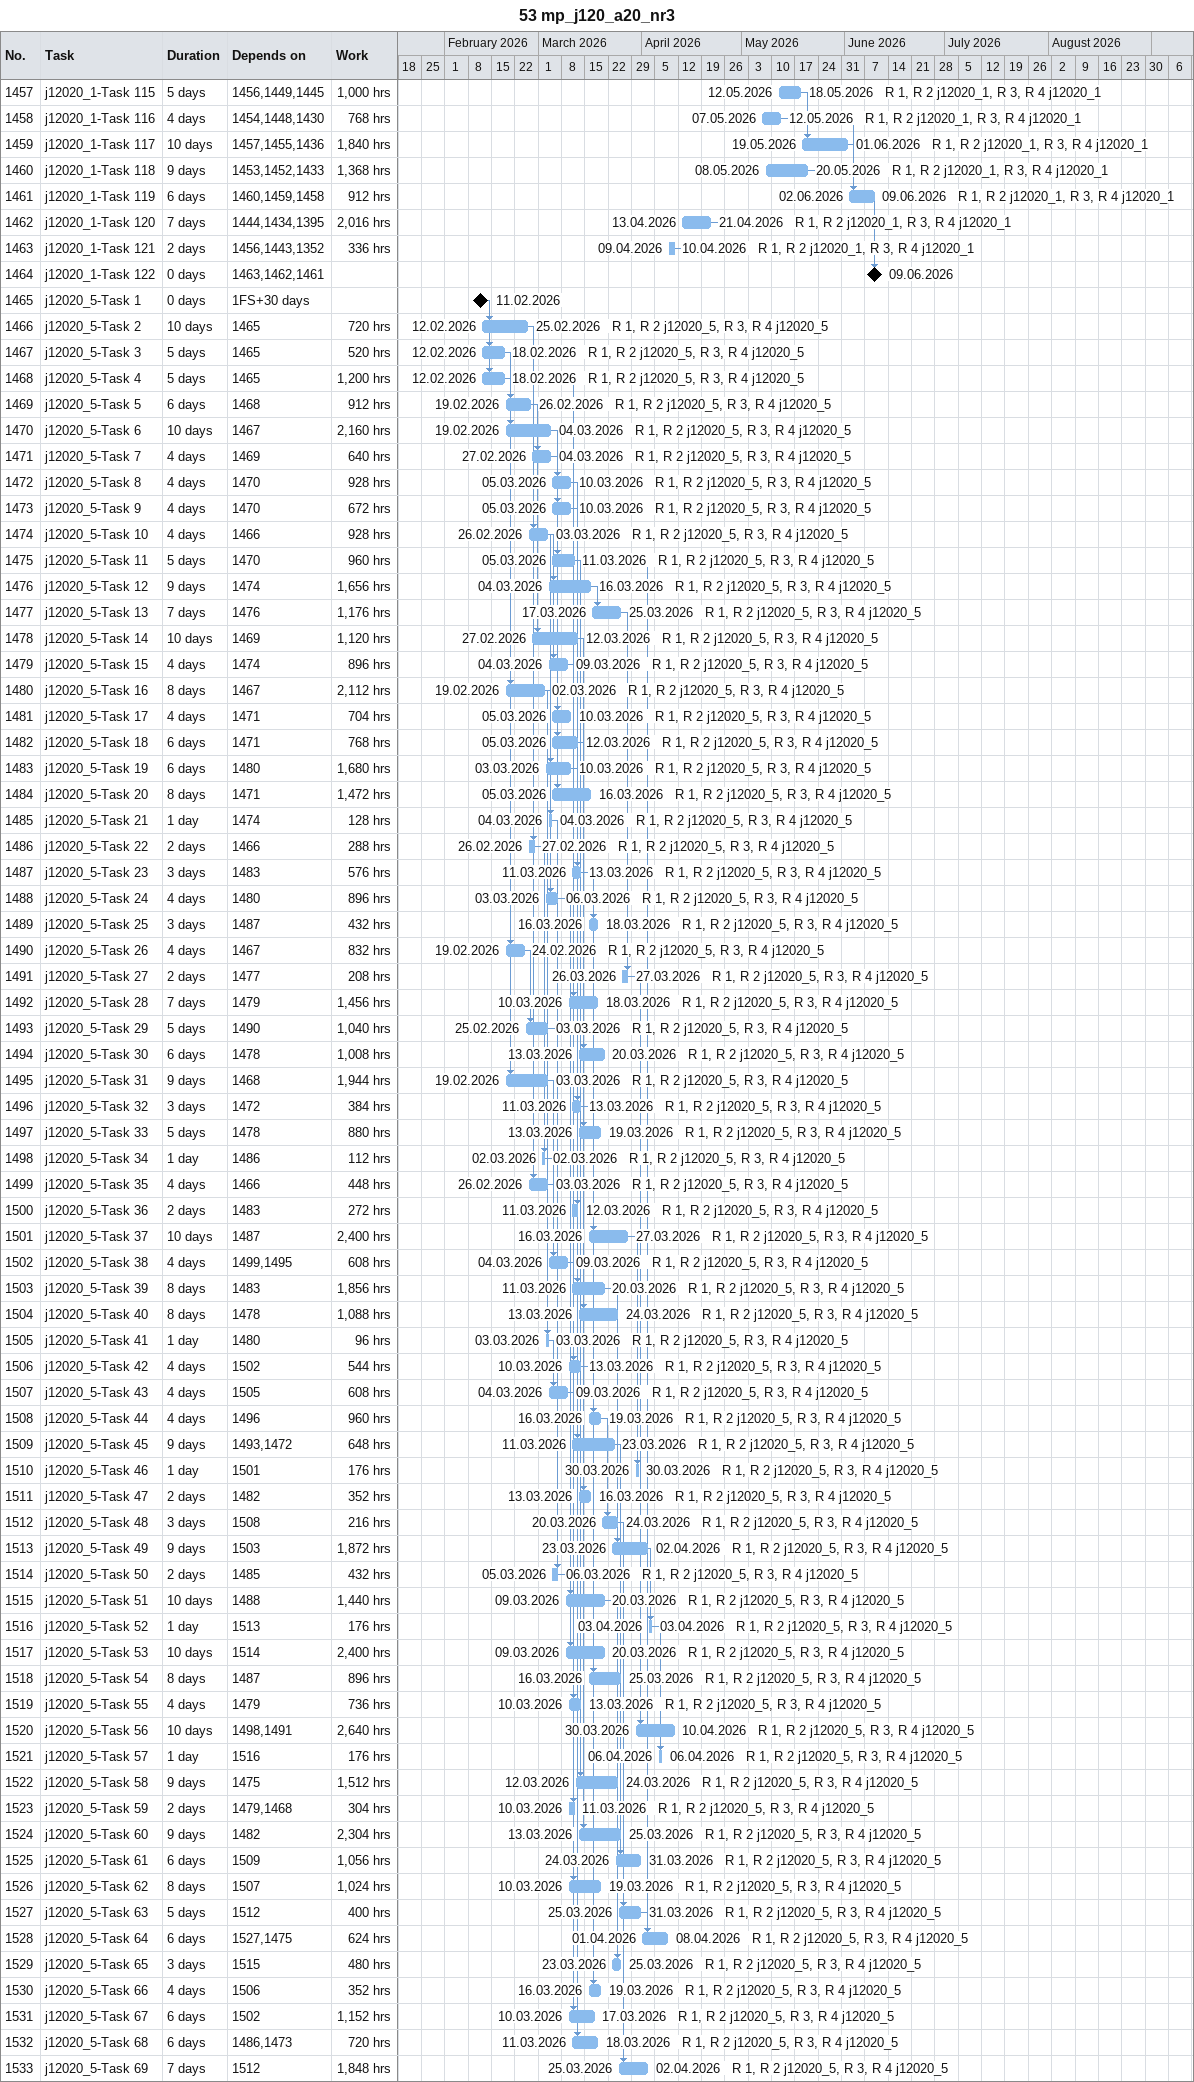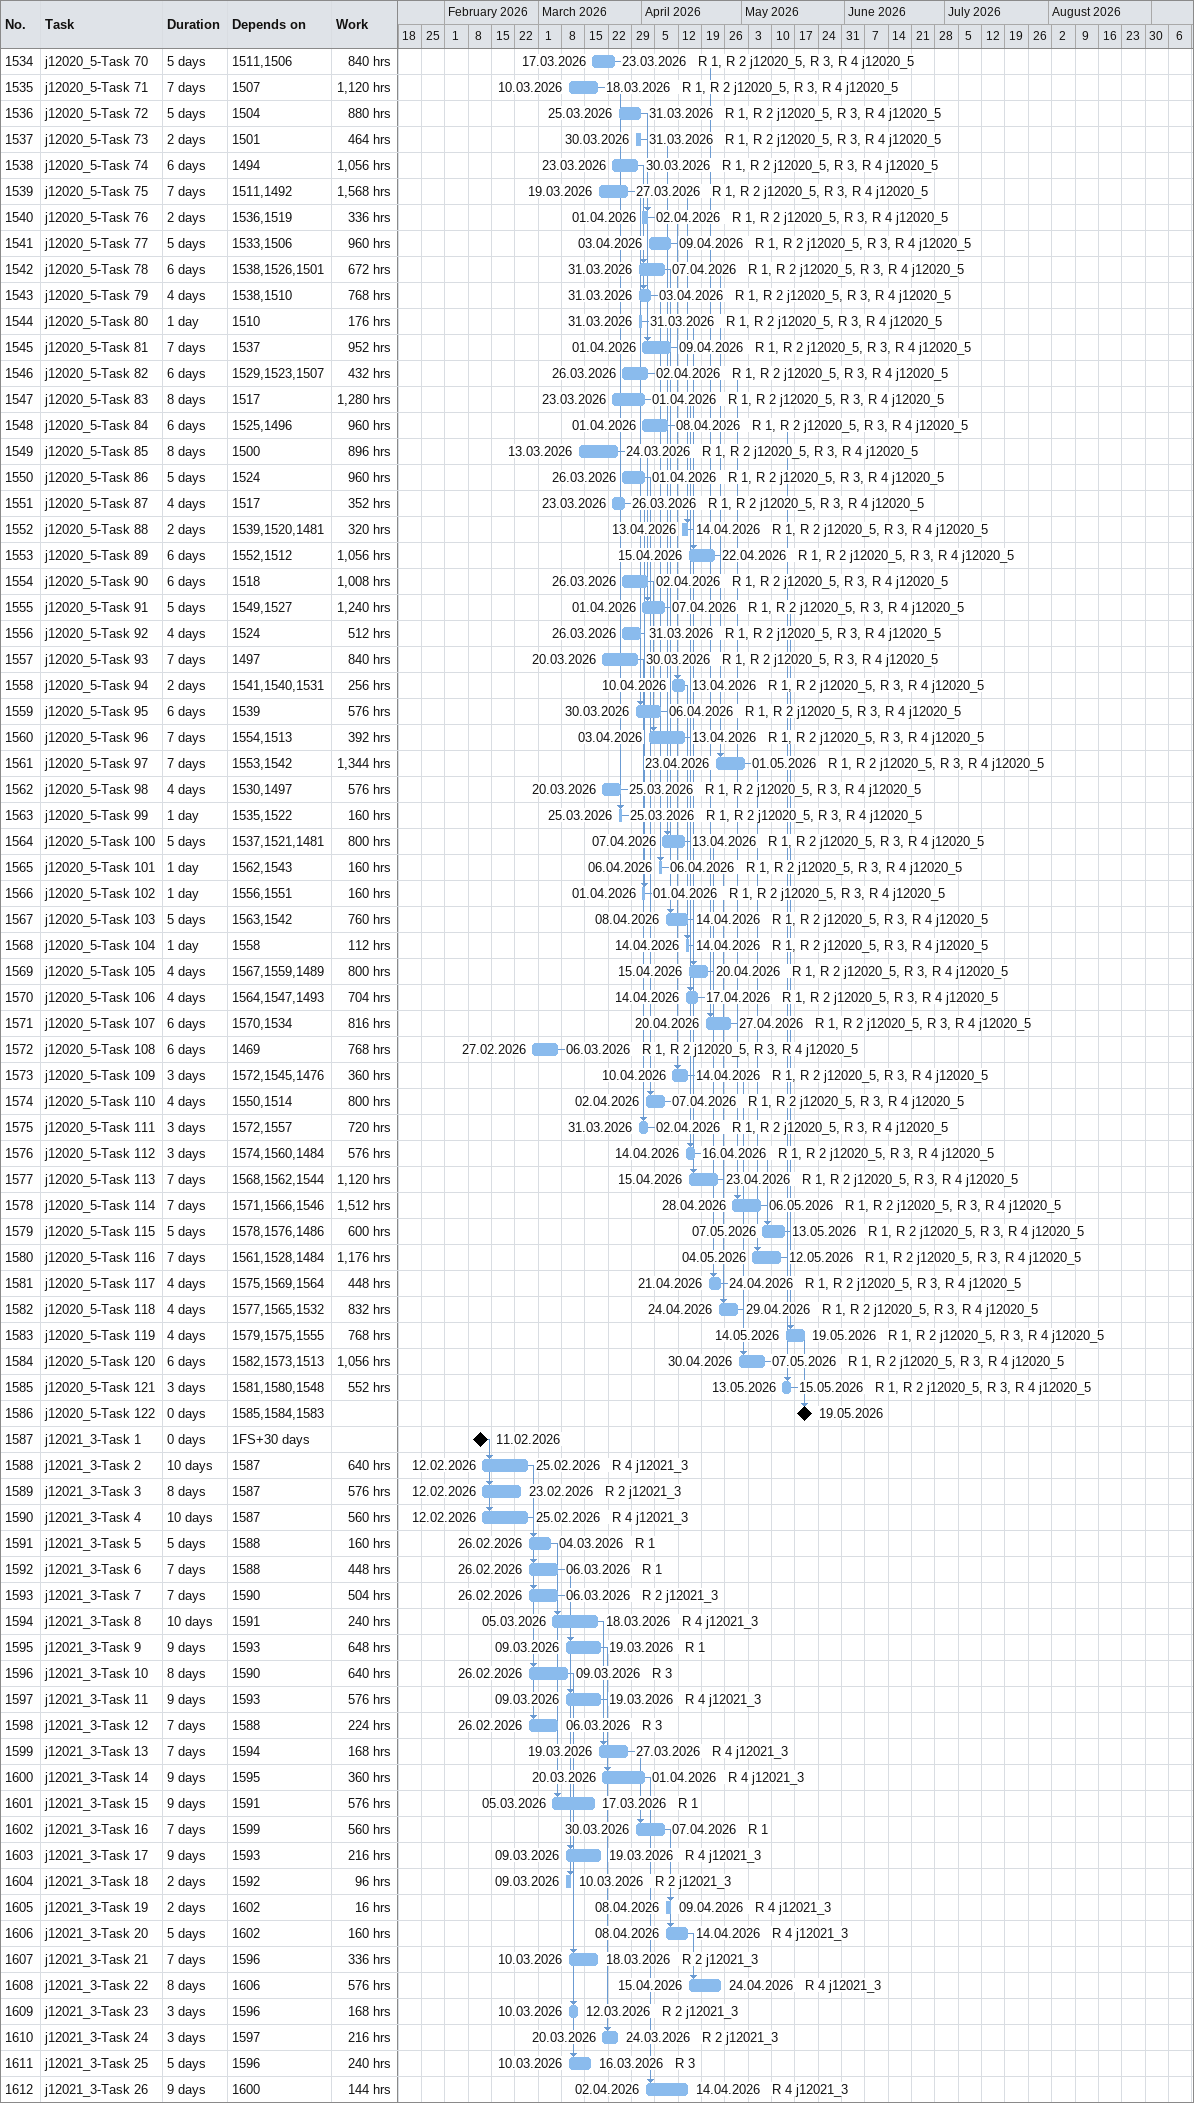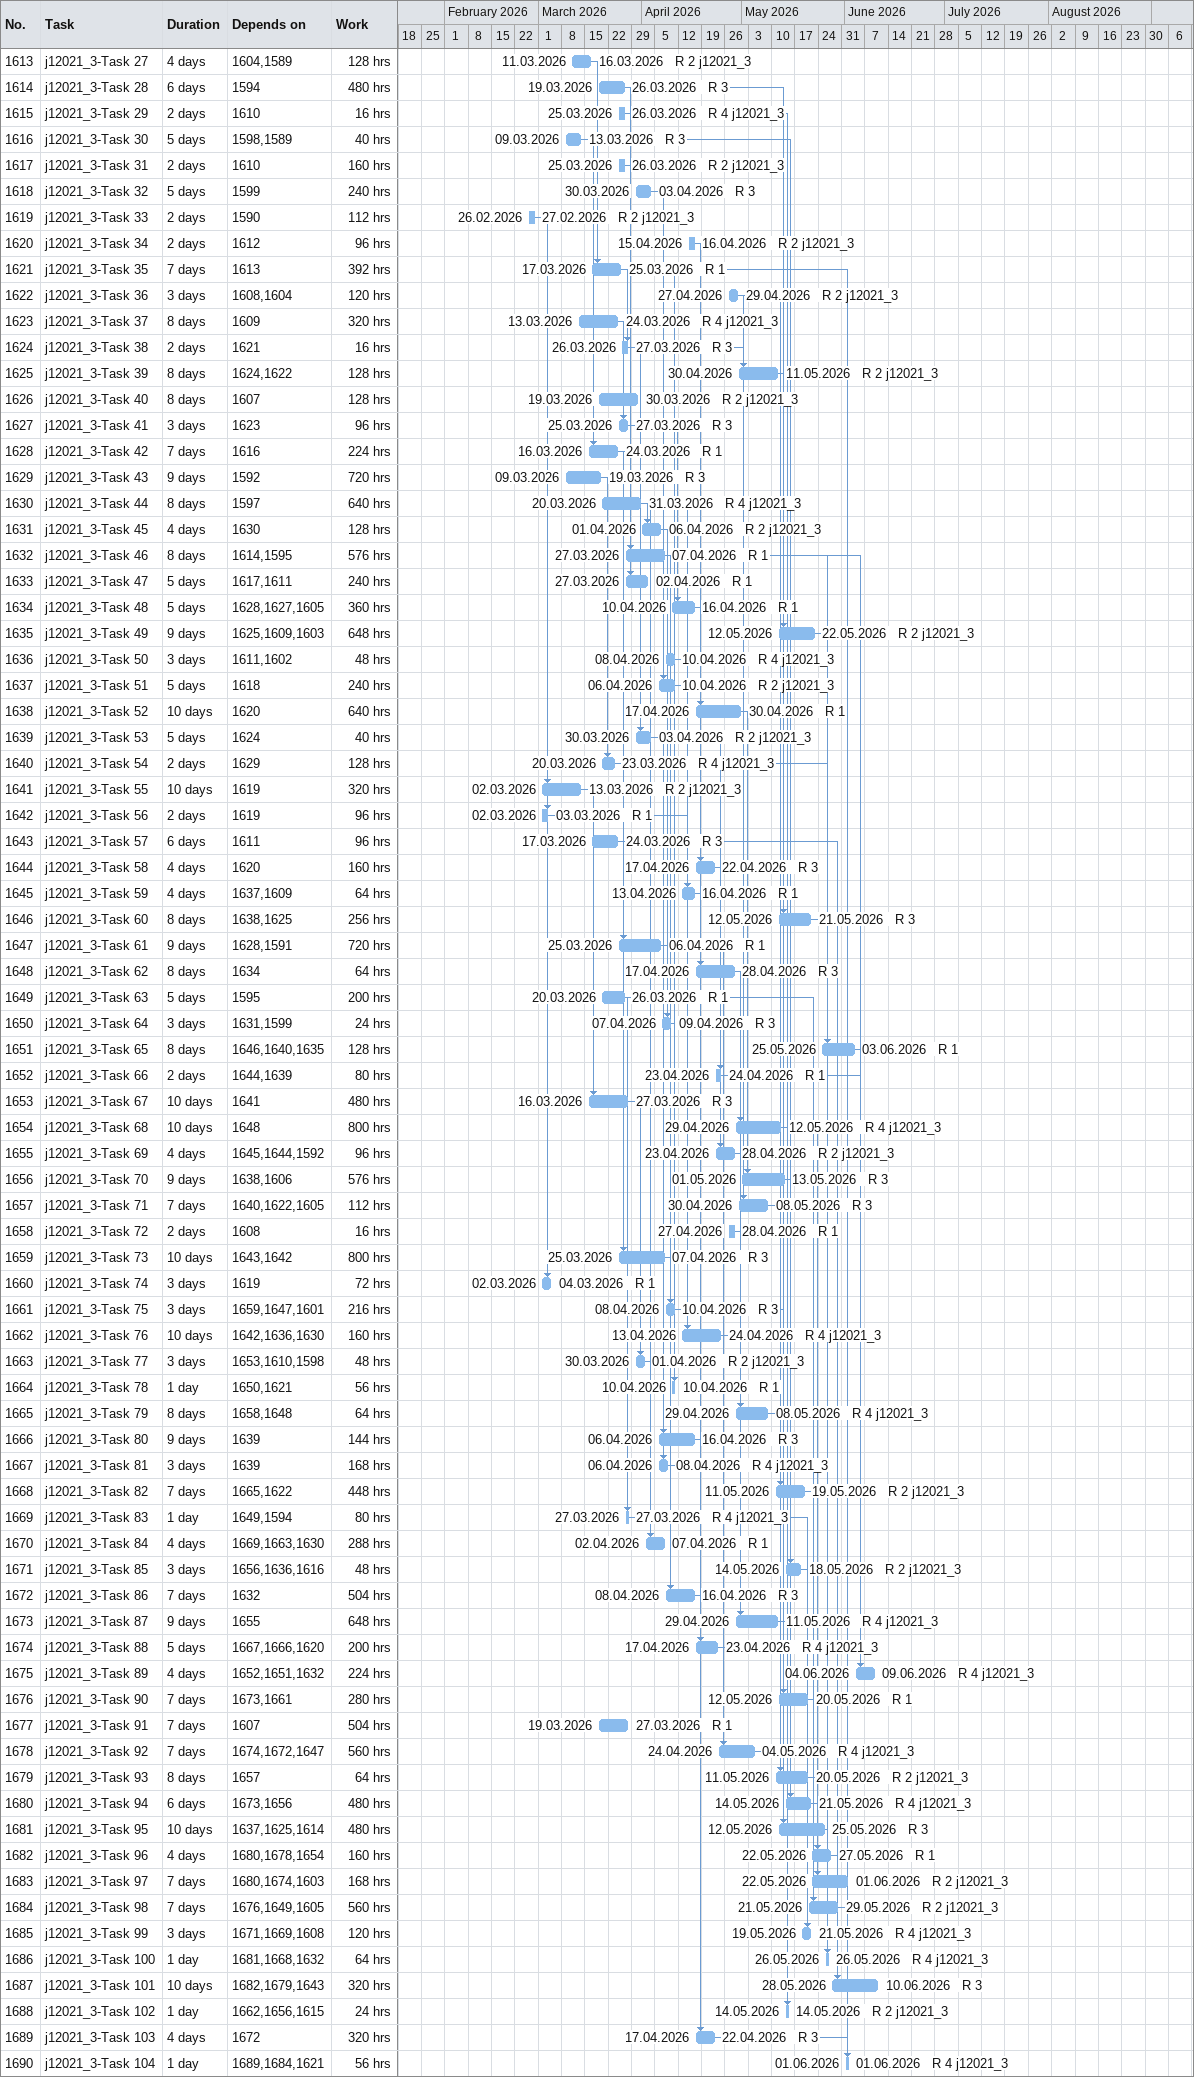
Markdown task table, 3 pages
53 mp_j120_a20_nr3

| ID | Task | Duration | Start | Finish | Predecessors | Resources | Work (h) |
|---|---|---|---|---|---|---|---|
| 1457 | j12020_1-Task 115 | 5d | 2026-05-12 | 2026-05-18 | 1456, 1449, 1445 | R 1, R 2 j12020_1, R 3, R 4 j12020_1 | 1000 |
| 1458 | j12020_1-Task 116 | 4d | 2026-05-07 | 2026-05-12 | 1454, 1448, 1430 | R 1, R 2 j12020_1, R 3, R 4 j12020_1 | 768 |
| 1459 | j12020_1-Task 117 | 10d | 2026-05-19 | 2026-06-01 | 1457, 1455, 1436 | R 1, R 2 j12020_1, R 3, R 4 j12020_1 | 1840 |
| 1460 | j12020_1-Task 118 | 9d | 2026-05-08 | 2026-05-20 | 1453, 1452, 1433 | R 1, R 2 j12020_1, R 3, R 4 j12020_1 | 1368 |
| 1461 | j12020_1-Task 119 | 6d | 2026-06-02 | 2026-06-09 | 1460, 1459, 1458 | R 1, R 2 j12020_1, R 3, R 4 j12020_1 | 912 |
| 1462 | j12020_1-Task 120 | 7d | 2026-04-13 | 2026-04-21 | 1444, 1434, 1395 | R 1, R 2 j12020_1, R 3, R 4 j12020_1 | 2016 |
| 1463 | j12020_1-Task 121 | 2d | 2026-04-09 | 2026-04-10 | 1456, 1443, 1352 | R 1, R 2 j12020_1, R 3, R 4 j12020_1 | 336 |
| 1464 | j12020_1-Task 122 | 0d | 2026-06-09 | 2026-06-09 | 1463, 1462, 1461 |  |  |
| 1465 | j12020_5-Task 1 | 0d | 2026-02-11 | 2026-02-11 | 1FS+30d |  |  |
| 1466 | j12020_5-Task 2 | 10d | 2026-02-12 | 2026-02-25 | 1465 | R 1, R 2 j12020_5, R 3, R 4 j12020_5 | 720 |
| 1467 | j12020_5-Task 3 | 5d | 2026-02-12 | 2026-02-18 | 1465 | R 1, R 2 j12020_5, R 3, R 4 j12020_5 | 520 |
| 1468 | j12020_5-Task 4 | 5d | 2026-02-12 | 2026-02-18 | 1465 | R 1, R 2 j12020_5, R 3, R 4 j12020_5 | 1200 |
| 1469 | j12020_5-Task 5 | 6d | 2026-02-19 | 2026-02-26 | 1468 | R 1, R 2 j12020_5, R 3, R 4 j12020_5 | 912 |
| 1470 | j12020_5-Task 6 | 10d | 2026-02-19 | 2026-03-04 | 1467 | R 1, R 2 j12020_5, R 3, R 4 j12020_5 | 2160 |
| 1471 | j12020_5-Task 7 | 4d | 2026-02-27 | 2026-03-04 | 1469 | R 1, R 2 j12020_5, R 3, R 4 j12020_5 | 640 |
| 1472 | j12020_5-Task 8 | 4d | 2026-03-05 | 2026-03-10 | 1470 | R 1, R 2 j12020_5, R 3, R 4 j12020_5 | 928 |
| 1473 | j12020_5-Task 9 | 4d | 2026-03-05 | 2026-03-10 | 1470 | R 1, R 2 j12020_5, R 3, R 4 j12020_5 | 672 |
| 1474 | j12020_5-Task 10 | 4d | 2026-02-26 | 2026-03-03 | 1466 | R 1, R 2 j12020_5, R 3, R 4 j12020_5 | 928 |
| 1475 | j12020_5-Task 11 | 5d | 2026-03-05 | 2026-03-11 | 1470 | R 1, R 2 j12020_5, R 3, R 4 j12020_5 | 960 |
| 1476 | j12020_5-Task 12 | 9d | 2026-03-04 | 2026-03-16 | 1474 | R 1, R 2 j12020_5, R 3, R 4 j12020_5 | 1656 |
| 1477 | j12020_5-Task 13 | 7d | 2026-03-17 | 2026-03-25 | 1476 | R 1, R 2 j12020_5, R 3, R 4 j12020_5 | 1176 |
| 1478 | j12020_5-Task 14 | 10d | 2026-02-27 | 2026-03-12 | 1469 | R 1, R 2 j12020_5, R 3, R 4 j12020_5 | 1120 |
| 1479 | j12020_5-Task 15 | 4d | 2026-03-04 | 2026-03-09 | 1474 | R 1, R 2 j12020_5, R 3, R 4 j12020_5 | 896 |
| 1480 | j12020_5-Task 16 | 8d | 2026-02-19 | 2026-03-02 | 1467 | R 1, R 2 j12020_5, R 3, R 4 j12020_5 | 2112 |
| 1481 | j12020_5-Task 17 | 4d | 2026-03-05 | 2026-03-10 | 1471 | R 1, R 2 j12020_5, R 3, R 4 j12020_5 | 704 |
| 1482 | j12020_5-Task 18 | 6d | 2026-03-05 | 2026-03-12 | 1471 | R 1, R 2 j12020_5, R 3, R 4 j12020_5 | 768 |
| 1483 | j12020_5-Task 19 | 6d | 2026-03-03 | 2026-03-10 | 1480 | R 1, R 2 j12020_5, R 3, R 4 j12020_5 | 1680 |
| 1484 | j12020_5-Task 20 | 8d | 2026-03-05 | 2026-03-16 | 1471 | R 1, R 2 j12020_5, R 3, R 4 j12020_5 | 1472 |
| 1485 | j12020_5-Task 21 | 1d | 2026-03-04 | 2026-03-04 | 1474 | R 1, R 2 j12020_5, R 3, R 4 j12020_5 | 128 |
| 1486 | j12020_5-Task 22 | 2d | 2026-02-26 | 2026-02-27 | 1466 | R 1, R 2 j12020_5, R 3, R 4 j12020_5 | 288 |
| 1487 | j12020_5-Task 23 | 3d | 2026-03-11 | 2026-03-13 | 1483 | R 1, R 2 j12020_5, R 3, R 4 j12020_5 | 576 |
| 1488 | j12020_5-Task 24 | 4d | 2026-03-03 | 2026-03-06 | 1480 | R 1, R 2 j12020_5, R 3, R 4 j12020_5 | 896 |
| 1489 | j12020_5-Task 25 | 3d | 2026-03-16 | 2026-03-18 | 1487 | R 1, R 2 j12020_5, R 3, R 4 j12020_5 | 432 |
| 1490 | j12020_5-Task 26 | 4d | 2026-02-19 | 2026-02-24 | 1467 | R 1, R 2 j12020_5, R 3, R 4 j12020_5 | 832 |
| 1491 | j12020_5-Task 27 | 2d | 2026-03-26 | 2026-03-27 | 1477 | R 1, R 2 j12020_5, R 3, R 4 j12020_5 | 208 |
| 1492 | j12020_5-Task 28 | 7d | 2026-03-10 | 2026-03-18 | 1479 | R 1, R 2 j12020_5, R 3, R 4 j12020_5 | 1456 |
| 1493 | j12020_5-Task 29 | 5d | 2026-02-25 | 2026-03-03 | 1490 | R 1, R 2 j12020_5, R 3, R 4 j12020_5 | 1040 |
| 1494 | j12020_5-Task 30 | 6d | 2026-03-13 | 2026-03-20 | 1478 | R 1, R 2 j12020_5, R 3, R 4 j12020_5 | 1008 |
| 1495 | j12020_5-Task 31 | 9d | 2026-02-19 | 2026-03-03 | 1468 | R 1, R 2 j12020_5, R 3, R 4 j12020_5 | 1944 |
| 1496 | j12020_5-Task 32 | 3d | 2026-03-11 | 2026-03-13 | 1472 | R 1, R 2 j12020_5, R 3, R 4 j12020_5 | 384 |
| 1497 | j12020_5-Task 33 | 5d | 2026-03-13 | 2026-03-19 | 1478 | R 1, R 2 j12020_5, R 3, R 4 j12020_5 | 880 |
| 1498 | j12020_5-Task 34 | 1d | 2026-03-02 | 2026-03-02 | 1486 | R 1, R 2 j12020_5, R 3, R 4 j12020_5 | 112 |
| 1499 | j12020_5-Task 35 | 4d | 2026-02-26 | 2026-03-03 | 1466 | R 1, R 2 j12020_5, R 3, R 4 j12020_5 | 448 |
| 1500 | j12020_5-Task 36 | 2d | 2026-03-11 | 2026-03-12 | 1483 | R 1, R 2 j12020_5, R 3, R 4 j12020_5 | 272 |
| 1501 | j12020_5-Task 37 | 10d | 2026-03-16 | 2026-03-27 | 1487 | R 1, R 2 j12020_5, R 3, R 4 j12020_5 | 2400 |
| 1502 | j12020_5-Task 38 | 4d | 2026-03-04 | 2026-03-09 | 1499, 1495 | R 1, R 2 j12020_5, R 3, R 4 j12020_5 | 608 |
| 1503 | j12020_5-Task 39 | 8d | 2026-03-11 | 2026-03-20 | 1483 | R 1, R 2 j12020_5, R 3, R 4 j12020_5 | 1856 |
| 1504 | j12020_5-Task 40 | 8d | 2026-03-13 | 2026-03-24 | 1478 | R 1, R 2 j12020_5, R 3, R 4 j12020_5 | 1088 |
| 1505 | j12020_5-Task 41 | 1d | 2026-03-03 | 2026-03-03 | 1480 | R 1, R 2 j12020_5, R 3, R 4 j12020_5 | 96 |
| 1506 | j12020_5-Task 42 | 4d | 2026-03-10 | 2026-03-13 | 1502 | R 1, R 2 j12020_5, R 3, R 4 j12020_5 | 544 |
| 1507 | j12020_5-Task 43 | 4d | 2026-03-04 | 2026-03-09 | 1505 | R 1, R 2 j12020_5, R 3, R 4 j12020_5 | 608 |
| 1508 | j12020_5-Task 44 | 4d | 2026-03-16 | 2026-03-19 | 1496 | R 1, R 2 j12020_5, R 3, R 4 j12020_5 | 960 |
| 1509 | j12020_5-Task 45 | 9d | 2026-03-11 | 2026-03-23 | 1493, 1472 | R 1, R 2 j12020_5, R 3, R 4 j12020_5 | 648 |
| 1510 | j12020_5-Task 46 | 1d | 2026-03-30 | 2026-03-30 | 1501 | R 1, R 2 j12020_5, R 3, R 4 j12020_5 | 176 |
| 1511 | j12020_5-Task 47 | 2d | 2026-03-13 | 2026-03-16 | 1482 | R 1, R 2 j12020_5, R 3, R 4 j12020_5 | 352 |
| 1512 | j12020_5-Task 48 | 3d | 2026-03-20 | 2026-03-24 | 1508 | R 1, R 2 j12020_5, R 3, R 4 j12020_5 | 216 |
| 1513 | j12020_5-Task 49 | 9d | 2026-03-23 | 2026-04-02 | 1503 | R 1, R 2 j12020_5, R 3, R 4 j12020_5 | 1872 |
| 1514 | j12020_5-Task 50 | 2d | 2026-03-05 | 2026-03-06 | 1485 | R 1, R 2 j12020_5, R 3, R 4 j12020_5 | 432 |
| 1515 | j12020_5-Task 51 | 10d | 2026-03-09 | 2026-03-20 | 1488 | R 1, R 2 j12020_5, R 3, R 4 j12020_5 | 1440 |
| 1516 | j12020_5-Task 52 | 1d | 2026-04-03 | 2026-04-03 | 1513 | R 1, R 2 j12020_5, R 3, R 4 j12020_5 | 176 |
| 1517 | j12020_5-Task 53 | 10d | 2026-03-09 | 2026-03-20 | 1514 | R 1, R 2 j12020_5, R 3, R 4 j12020_5 | 2400 |
| 1518 | j12020_5-Task 54 | 8d | 2026-03-16 | 2026-03-25 | 1487 | R 1, R 2 j12020_5, R 3, R 4 j12020_5 | 896 |
| 1519 | j12020_5-Task 55 | 4d | 2026-03-10 | 2026-03-13 | 1479 | R 1, R 2 j12020_5, R 3, R 4 j12020_5 | 736 |
| 1520 | j12020_5-Task 56 | 10d | 2026-03-30 | 2026-04-10 | 1498, 1491 | R 1, R 2 j12020_5, R 3, R 4 j12020_5 | 2640 |
| 1521 | j12020_5-Task 57 | 1d | 2026-04-06 | 2026-04-06 | 1516 | R 1, R 2 j12020_5, R 3, R 4 j12020_5 | 176 |
| 1522 | j12020_5-Task 58 | 9d | 2026-03-12 | 2026-03-24 | 1475 | R 1, R 2 j12020_5, R 3, R 4 j12020_5 | 1512 |
| 1523 | j12020_5-Task 59 | 2d | 2026-03-10 | 2026-03-11 | 1479, 1468 | R 1, R 2 j12020_5, R 3, R 4 j12020_5 | 304 |
| 1524 | j12020_5-Task 60 | 9d | 2026-03-13 | 2026-03-25 | 1482 | R 1, R 2 j12020_5, R 3, R 4 j12020_5 | 2304 |
| 1525 | j12020_5-Task 61 | 6d | 2026-03-24 | 2026-03-31 | 1509 | R 1, R 2 j12020_5, R 3, R 4 j12020_5 | 1056 |
| 1526 | j12020_5-Task 62 | 8d | 2026-03-10 | 2026-03-19 | 1507 | R 1, R 2 j12020_5, R 3, R 4 j12020_5 | 1024 |
| 1527 | j12020_5-Task 63 | 5d | 2026-03-25 | 2026-03-31 | 1512 | R 1, R 2 j12020_5, R 3, R 4 j12020_5 | 400 |
| 1528 | j12020_5-Task 64 | 6d | 2026-04-01 | 2026-04-08 | 1527, 1475 | R 1, R 2 j12020_5, R 3, R 4 j12020_5 | 624 |
| 1529 | j12020_5-Task 65 | 3d | 2026-03-23 | 2026-03-25 | 1515 | R 1, R 2 j12020_5, R 3, R 4 j12020_5 | 480 |
| 1530 | j12020_5-Task 66 | 4d | 2026-03-16 | 2026-03-19 | 1506 | R 1, R 2 j12020_5, R 3, R 4 j12020_5 | 352 |
| 1531 | j12020_5-Task 67 | 6d | 2026-03-10 | 2026-03-17 | 1502 | R 1, R 2 j12020_5, R 3, R 4 j12020_5 | 1152 |
| 1532 | j12020_5-Task 68 | 6d | 2026-03-11 | 2026-03-18 | 1486, 1473 | R 1, R 2 j12020_5, R 3, R 4 j12020_5 | 720 |
| 1533 | j12020_5-Task 69 | 7d | 2026-03-25 | 2026-04-02 | 1512 | R 1, R 2 j12020_5, R 3, R 4 j12020_5 | 1848 |
| 1534 | j12020_5-Task 70 | 5d | 2026-03-17 | 2026-03-23 | 1511, 1506 | R 1, R 2 j12020_5, R 3, R 4 j12020_5 | 840 |
| 1535 | j12020_5-Task 71 | 7d | 2026-03-10 | 2026-03-18 | 1507 | R 1, R 2 j12020_5, R 3, R 4 j12020_5 | 1120 |
| 1536 | j12020_5-Task 72 | 5d | 2026-03-25 | 2026-03-31 | 1504 | R 1, R 2 j12020_5, R 3, R 4 j12020_5 | 880 |
| 1537 | j12020_5-Task 73 | 2d | 2026-03-30 | 2026-03-31 | 1501 | R 1, R 2 j12020_5, R 3, R 4 j12020_5 | 464 |
| 1538 | j12020_5-Task 74 | 6d | 2026-03-23 | 2026-03-30 | 1494 | R 1, R 2 j12020_5, R 3, R 4 j12020_5 | 1056 |
| 1539 | j12020_5-Task 75 | 7d | 2026-03-19 | 2026-03-27 | 1511, 1492 | R 1, R 2 j12020_5, R 3, R 4 j12020_5 | 1568 |
| 1540 | j12020_5-Task 76 | 2d | 2026-04-01 | 2026-04-02 | 1536, 1519 | R 1, R 2 j12020_5, R 3, R 4 j12020_5 | 336 |
| 1541 | j12020_5-Task 77 | 5d | 2026-04-03 | 2026-04-09 | 1533, 1506 | R 1, R 2 j12020_5, R 3, R 4 j12020_5 | 960 |
| 1542 | j12020_5-Task 78 | 6d | 2026-03-31 | 2026-04-07 | 1538, 1526, 1501 | R 1, R 2 j12020_5, R 3, R 4 j12020_5 | 672 |
| 1543 | j12020_5-Task 79 | 4d | 2026-03-31 | 2026-04-03 | 1538, 1510 | R 1, R 2 j12020_5, R 3, R 4 j12020_5 | 768 |
| 1544 | j12020_5-Task 80 | 1d | 2026-03-31 | 2026-03-31 | 1510 | R 1, R 2 j12020_5, R 3, R 4 j12020_5 | 176 |
| 1545 | j12020_5-Task 81 | 7d | 2026-04-01 | 2026-04-09 | 1537 | R 1, R 2 j12020_5, R 3, R 4 j12020_5 | 952 |
| 1546 | j12020_5-Task 82 | 6d | 2026-03-26 | 2026-04-02 | 1529, 1523, 1507 | R 1, R 2 j12020_5, R 3, R 4 j12020_5 | 432 |
| 1547 | j12020_5-Task 83 | 8d | 2026-03-23 | 2026-04-01 | 1517 | R 1, R 2 j12020_5, R 3, R 4 j12020_5 | 1280 |
| 1548 | j12020_5-Task 84 | 6d | 2026-04-01 | 2026-04-08 | 1525, 1496 | R 1, R 2 j12020_5, R 3, R 4 j12020_5 | 960 |
| 1549 | j12020_5-Task 85 | 8d | 2026-03-13 | 2026-03-24 | 1500 | R 1, R 2 j12020_5, R 3, R 4 j12020_5 | 896 |
| 1550 | j12020_5-Task 86 | 5d | 2026-03-26 | 2026-04-01 | 1524 | R 1, R 2 j12020_5, R 3, R 4 j12020_5 | 960 |
| 1551 | j12020_5-Task 87 | 4d | 2026-03-23 | 2026-03-26 | 1517 | R 1, R 2 j12020_5, R 3, R 4 j12020_5 | 352 |
| 1552 | j12020_5-Task 88 | 2d | 2026-04-13 | 2026-04-14 | 1539, 1520, 1481 | R 1, R 2 j12020_5, R 3, R 4 j12020_5 | 320 |
| 1553 | j12020_5-Task 89 | 6d | 2026-04-15 | 2026-04-22 | 1552, 1512 | R 1, R 2 j12020_5, R 3, R 4 j12020_5 | 1056 |
| 1554 | j12020_5-Task 90 | 6d | 2026-03-26 | 2026-04-02 | 1518 | R 1, R 2 j12020_5, R 3, R 4 j12020_5 | 1008 |
| 1555 | j12020_5-Task 91 | 5d | 2026-04-01 | 2026-04-07 | 1549, 1527 | R 1, R 2 j12020_5, R 3, R 4 j12020_5 | 1240 |
| 1556 | j12020_5-Task 92 | 4d | 2026-03-26 | 2026-03-31 | 1524 | R 1, R 2 j12020_5, R 3, R 4 j12020_5 | 512 |
| 1557 | j12020_5-Task 93 | 7d | 2026-03-20 | 2026-03-30 | 1497 | R 1, R 2 j12020_5, R 3, R 4 j12020_5 | 840 |
| 1558 | j12020_5-Task 94 | 2d | 2026-04-10 | 2026-04-13 | 1541, 1540, 1531 | R 1, R 2 j12020_5, R 3, R 4 j12020_5 | 256 |
| 1559 | j12020_5-Task 95 | 6d | 2026-03-30 | 2026-04-06 | 1539 | R 1, R 2 j12020_5, R 3, R 4 j12020_5 | 576 |
| 1560 | j12020_5-Task 96 | 7d | 2026-04-03 | 2026-04-13 | 1554, 1513 | R 1, R 2 j12020_5, R 3, R 4 j12020_5 | 392 |
| 1561 | j12020_5-Task 97 | 7d | 2026-04-23 | 2026-05-01 | 1553, 1542 | R 1, R 2 j12020_5, R 3, R 4 j12020_5 | 1344 |
| 1562 | j12020_5-Task 98 | 4d | 2026-03-20 | 2026-03-25 | 1530, 1497 | R 1, R 2 j12020_5, R 3, R 4 j12020_5 | 576 |
| 1563 | j12020_5-Task 99 | 1d | 2026-03-25 | 2026-03-25 | 1535, 1522 | R 1, R 2 j12020_5, R 3, R 4 j12020_5 | 160 |
| 1564 | j12020_5-Task 100 | 5d | 2026-04-07 | 2026-04-13 | 1537, 1521, 1481 | R 1, R 2 j12020_5, R 3, R 4 j12020_5 | 800 |
| 1565 | j12020_5-Task 101 | 1d | 2026-04-06 | 2026-04-06 | 1562, 1543 | R 1, R 2 j12020_5, R 3, R 4 j12020_5 | 160 |
| 1566 | j12020_5-Task 102 | 1d | 2026-04-01 | 2026-04-01 | 1556, 1551 | R 1, R 2 j12020_5, R 3, R 4 j12020_5 | 160 |
| 1567 | j12020_5-Task 103 | 5d | 2026-04-08 | 2026-04-14 | 1563, 1542 | R 1, R 2 j12020_5, R 3, R 4 j12020_5 | 760 |
| 1568 | j12020_5-Task 104 | 1d | 2026-04-14 | 2026-04-14 | 1558 | R 1, R 2 j12020_5, R 3, R 4 j12020_5 | 112 |
| 1569 | j12020_5-Task 105 | 4d | 2026-04-15 | 2026-04-20 | 1567, 1559, 1489 | R 1, R 2 j12020_5, R 3, R 4 j12020_5 | 800 |
| 1570 | j12020_5-Task 106 | 4d | 2026-04-14 | 2026-04-17 | 1564, 1547, 1493 | R 1, R 2 j12020_5, R 3, R 4 j12020_5 | 704 |
| 1571 | j12020_5-Task 107 | 6d | 2026-04-20 | 2026-04-27 | 1570, 1534 | R 1, R 2 j12020_5, R 3, R 4 j12020_5 | 816 |
| 1572 | j12020_5-Task 108 | 6d | 2026-02-27 | 2026-03-06 | 1469 | R 1, R 2 j12020_5, R 3, R 4 j12020_5 | 768 |
| 1573 | j12020_5-Task 109 | 3d | 2026-04-10 | 2026-04-14 | 1572, 1545, 1476 | R 1, R 2 j12020_5, R 3, R 4 j12020_5 | 360 |
| 1574 | j12020_5-Task 110 | 4d | 2026-04-02 | 2026-04-07 | 1550, 1514 | R 1, R 2 j12020_5, R 3, R 4 j12020_5 | 800 |
| 1575 | j12020_5-Task 111 | 3d | 2026-03-31 | 2026-04-02 | 1572, 1557 | R 1, R 2 j12020_5, R 3, R 4 j12020_5 | 720 |
| 1576 | j12020_5-Task 112 | 3d | 2026-04-14 | 2026-04-16 | 1574, 1560, 1484 | R 1, R 2 j12020_5, R 3, R 4 j12020_5 | 576 |
| 1577 | j12020_5-Task 113 | 7d | 2026-04-15 | 2026-04-23 | 1568, 1562, 1544 | R 1, R 2 j12020_5, R 3, R 4 j12020_5 | 1120 |
| 1578 | j12020_5-Task 114 | 7d | 2026-04-28 | 2026-05-06 | 1571, 1566, 1546 | R 1, R 2 j12020_5, R 3, R 4 j12020_5 | 1512 |
| 1579 | j12020_5-Task 115 | 5d | 2026-05-07 | 2026-05-13 | 1578, 1576, 1486 | R 1, R 2 j12020_5, R 3, R 4 j12020_5 | 600 |
| 1580 | j12020_5-Task 116 | 7d | 2026-05-04 | 2026-05-12 | 1561, 1528, 1484 | R 1, R 2 j12020_5, R 3, R 4 j12020_5 | 1176 |
| 1581 | j12020_5-Task 117 | 4d | 2026-04-21 | 2026-04-24 | 1575, 1569, 1564 | R 1, R 2 j12020_5, R 3, R 4 j12020_5 | 448 |
| 1582 | j12020_5-Task 118 | 4d | 2026-04-24 | 2026-04-29 | 1577, 1565, 1532 | R 1, R 2 j12020_5, R 3, R 4 j12020_5 | 832 |
| 1583 | j12020_5-Task 119 | 4d | 2026-05-14 | 2026-05-19 | 1579, 1575, 1555 | R 1, R 2 j12020_5, R 3, R 4 j12020_5 | 768 |
| 1584 | j12020_5-Task 120 | 6d | 2026-04-30 | 2026-05-07 | 1582, 1573, 1513 | R 1, R 2 j12020_5, R 3, R 4 j12020_5 | 1056 |
| 1585 | j12020_5-Task 121 | 3d | 2026-05-13 | 2026-05-15 | 1581, 1580, 1548 | R 1, R 2 j12020_5, R 3, R 4 j12020_5 | 552 |
| 1586 | j12020_5-Task 122 | 0d | 2026-05-19 | 2026-05-19 | 1585, 1584, 1583 |  |  |
| 1587 | j12021_3-Task 1 | 0d | 2026-02-11 | 2026-02-11 | 1FS+30d |  |  |
| 1588 | j12021_3-Task 2 | 10d | 2026-02-12 | 2026-02-25 | 1587 | R 4 j12021_3 | 640 |
| 1589 | j12021_3-Task 3 | 8d | 2026-02-12 | 2026-02-23 | 1587 | R 2 j12021_3 | 576 |
| 1590 | j12021_3-Task 4 | 10d | 2026-02-12 | 2026-02-25 | 1587 | R 4 j12021_3 | 560 |
| 1591 | j12021_3-Task 5 | 5d | 2026-02-26 | 2026-03-04 | 1588 | R 1 | 160 |
| 1592 | j12021_3-Task 6 | 7d | 2026-02-26 | 2026-03-06 | 1588 | R 1 | 448 |
| 1593 | j12021_3-Task 7 | 7d | 2026-02-26 | 2026-03-06 | 1590 | R 2 j12021_3 | 504 |
| 1594 | j12021_3-Task 8 | 10d | 2026-03-05 | 2026-03-18 | 1591 | R 4 j12021_3 | 240 |
| 1595 | j12021_3-Task 9 | 9d | 2026-03-09 | 2026-03-19 | 1593 | R 1 | 648 |
| 1596 | j12021_3-Task 10 | 8d | 2026-02-26 | 2026-03-09 | 1590 | R 3 | 640 |
| 1597 | j12021_3-Task 11 | 9d | 2026-03-09 | 2026-03-19 | 1593 | R 4 j12021_3 | 576 |
| 1598 | j12021_3-Task 12 | 7d | 2026-02-26 | 2026-03-06 | 1588 | R 3 | 224 |
| 1599 | j12021_3-Task 13 | 7d | 2026-03-19 | 2026-03-27 | 1594 | R 4 j12021_3 | 168 |
| 1600 | j12021_3-Task 14 | 9d | 2026-03-20 | 2026-04-01 | 1595 | R 4 j12021_3 | 360 |
| 1601 | j12021_3-Task 15 | 9d | 2026-03-05 | 2026-03-17 | 1591 | R 1 | 576 |
| 1602 | j12021_3-Task 16 | 7d | 2026-03-30 | 2026-04-07 | 1599 | R 1 | 560 |
| 1603 | j12021_3-Task 17 | 9d | 2026-03-09 | 2026-03-19 | 1593 | R 4 j12021_3 | 216 |
| 1604 | j12021_3-Task 18 | 2d | 2026-03-09 | 2026-03-10 | 1592 | R 2 j12021_3 | 96 |
| 1605 | j12021_3-Task 19 | 2d | 2026-04-08 | 2026-04-09 | 1602 | R 4 j12021_3 | 16 |
| 1606 | j12021_3-Task 20 | 5d | 2026-04-08 | 2026-04-14 | 1602 | R 4 j12021_3 | 160 |
| 1607 | j12021_3-Task 21 | 7d | 2026-03-10 | 2026-03-18 | 1596 | R 2 j12021_3 | 336 |
| 1608 | j12021_3-Task 22 | 8d | 2026-04-15 | 2026-04-24 | 1606 | R 4 j12021_3 | 576 |
| 1609 | j12021_3-Task 23 | 3d | 2026-03-10 | 2026-03-12 | 1596 | R 2 j12021_3 | 168 |
| 1610 | j12021_3-Task 24 | 3d | 2026-03-20 | 2026-03-24 | 1597 | R 2 j12021_3 | 216 |
| 1611 | j12021_3-Task 25 | 5d | 2026-03-10 | 2026-03-16 | 1596 | R 3 | 240 |
| 1612 | j12021_3-Task 26 | 9d | 2026-04-02 | 2026-04-14 | 1600 | R 4 j12021_3 | 144 |
| 1613 | j12021_3-Task 27 | 4d | 2026-03-11 | 2026-03-16 | 1604, 1589 | R 2 j12021_3 | 128 |
| 1614 | j12021_3-Task 28 | 6d | 2026-03-19 | 2026-03-26 | 1594 | R 3 | 480 |
| 1615 | j12021_3-Task 29 | 2d | 2026-03-25 | 2026-03-26 | 1610 | R 4 j12021_3 | 16 |
| 1616 | j12021_3-Task 30 | 5d | 2026-03-09 | 2026-03-13 | 1598, 1589 | R 3 | 40 |
| 1617 | j12021_3-Task 31 | 2d | 2026-03-25 | 2026-03-26 | 1610 | R 2 j12021_3 | 160 |
| 1618 | j12021_3-Task 32 | 5d | 2026-03-30 | 2026-04-03 | 1599 | R 3 | 240 |
| 1619 | j12021_3-Task 33 | 2d | 2026-02-26 | 2026-02-27 | 1590 | R 2 j12021_3 | 112 |
| 1620 | j12021_3-Task 34 | 2d | 2026-04-15 | 2026-04-16 | 1612 | R 2 j12021_3 | 96 |
| 1621 | j12021_3-Task 35 | 7d | 2026-03-17 | 2026-03-25 | 1613 | R 1 | 392 |
| 1622 | j12021_3-Task 36 | 3d | 2026-04-27 | 2026-04-29 | 1608, 1604 | R 2 j12021_3 | 120 |
| 1623 | j12021_3-Task 37 | 8d | 2026-03-13 | 2026-03-24 | 1609 | R 4 j12021_3 | 320 |
| 1624 | j12021_3-Task 38 | 2d | 2026-03-26 | 2026-03-27 | 1621 | R 3 | 16 |
| 1625 | j12021_3-Task 39 | 8d | 2026-04-30 | 2026-05-11 | 1624, 1622 | R 2 j12021_3 | 128 |
| 1626 | j12021_3-Task 40 | 8d | 2026-03-19 | 2026-03-30 | 1607 | R 2 j12021_3 | 128 |
| 1627 | j12021_3-Task 41 | 3d | 2026-03-25 | 2026-03-27 | 1623 | R 3 | 96 |
| 1628 | j12021_3-Task 42 | 7d | 2026-03-16 | 2026-03-24 | 1616 | R 1 | 224 |
| 1629 | j12021_3-Task 43 | 9d | 2026-03-09 | 2026-03-19 | 1592 | R 3 | 720 |
| 1630 | j12021_3-Task 44 | 8d | 2026-03-20 | 2026-03-31 | 1597 | R 4 j12021_3 | 640 |
| 1631 | j12021_3-Task 45 | 4d | 2026-04-01 | 2026-04-06 | 1630 | R 2 j12021_3 | 128 |
| 1632 | j12021_3-Task 46 | 8d | 2026-03-27 | 2026-04-07 | 1614, 1595 | R 1 | 576 |
| 1633 | j12021_3-Task 47 | 5d | 2026-03-27 | 2026-04-02 | 1617, 1611 | R 1 | 240 |
| 1634 | j12021_3-Task 48 | 5d | 2026-04-10 | 2026-04-16 | 1628, 1627, 1605 | R 1 | 360 |
| 1635 | j12021_3-Task 49 | 9d | 2026-05-12 | 2026-05-22 | 1625, 1609, 1603 | R 2 j12021_3 | 648 |
| 1636 | j12021_3-Task 50 | 3d | 2026-04-08 | 2026-04-10 | 1611, 1602 | R 4 j12021_3 | 48 |
| 1637 | j12021_3-Task 51 | 5d | 2026-04-06 | 2026-04-10 | 1618 | R 2 j12021_3 | 240 |
| 1638 | j12021_3-Task 52 | 10d | 2026-04-17 | 2026-04-30 | 1620 | R 1 | 640 |
| 1639 | j12021_3-Task 53 | 5d | 2026-03-30 | 2026-04-03 | 1624 | R 2 j12021_3 | 40 |
| 1640 | j12021_3-Task 54 | 2d | 2026-03-20 | 2026-03-23 | 1629 | R 4 j12021_3 | 128 |
| 1641 | j12021_3-Task 55 | 10d | 2026-03-02 | 2026-03-13 | 1619 | R 2 j12021_3 | 320 |
| 1642 | j12021_3-Task 56 | 2d | 2026-03-02 | 2026-03-03 | 1619 | R 1 | 96 |
| 1643 | j12021_3-Task 57 | 6d | 2026-03-17 | 2026-03-24 | 1611 | R 3 | 96 |
| 1644 | j12021_3-Task 58 | 4d | 2026-04-17 | 2026-04-22 | 1620 | R 3 | 160 |
| 1645 | j12021_3-Task 59 | 4d | 2026-04-13 | 2026-04-16 | 1637, 1609 | R 1 | 64 |
| 1646 | j12021_3-Task 60 | 8d | 2026-05-12 | 2026-05-21 | 1638, 1625 | R 3 | 256 |
| 1647 | j12021_3-Task 61 | 9d | 2026-03-25 | 2026-04-06 | 1628, 1591 | R 1 | 720 |
| 1648 | j12021_3-Task 62 | 8d | 2026-04-17 | 2026-04-28 | 1634 | R 3 | 64 |
| 1649 | j12021_3-Task 63 | 5d | 2026-03-20 | 2026-03-26 | 1595 | R 1 | 200 |
| 1650 | j12021_3-Task 64 | 3d | 2026-04-07 | 2026-04-09 | 1631, 1599 | R 3 | 24 |
| 1651 | j12021_3-Task 65 | 8d | 2026-05-25 | 2026-06-03 | 1646, 1640, 1635 | R 1 | 128 |
| 1652 | j12021_3-Task 66 | 2d | 2026-04-23 | 2026-04-24 | 1644, 1639 | R 1 | 80 |
| 1653 | j12021_3-Task 67 | 10d | 2026-03-16 | 2026-03-27 | 1641 | R 3 | 480 |
| 1654 | j12021_3-Task 68 | 10d | 2026-04-29 | 2026-05-12 | 1648 | R 4 j12021_3 | 800 |
| 1655 | j12021_3-Task 69 | 4d | 2026-04-23 | 2026-04-28 | 1645, 1644, 1592 | R 2 j12021_3 | 96 |
| 1656 | j12021_3-Task 70 | 9d | 2026-05-01 | 2026-05-13 | 1638, 1606 | R 3 | 576 |
| 1657 | j12021_3-Task 71 | 7d | 2026-04-30 | 2026-05-08 | 1640, 1622, 1605 | R 3 | 112 |
| 1658 | j12021_3-Task 72 | 2d | 2026-04-27 | 2026-04-28 | 1608 | R 1 | 16 |
| 1659 | j12021_3-Task 73 | 10d | 2026-03-25 | 2026-04-07 | 1643, 1642 | R 3 | 800 |
| 1660 | j12021_3-Task 74 | 3d | 2026-03-02 | 2026-03-04 | 1619 | R 1 | 72 |
| 1661 | j12021_3-Task 75 | 3d | 2026-04-08 | 2026-04-10 | 1659, 1647, 1601 | R 3 | 216 |
| 1662 | j12021_3-Task 76 | 10d | 2026-04-13 | 2026-04-24 | 1642, 1636, 1630 | R 4 j12021_3 | 160 |
| 1663 | j12021_3-Task 77 | 3d | 2026-03-30 | 2026-04-01 | 1653, 1610, 1598 | R 2 j12021_3 | 48 |
| 1664 | j12021_3-Task 78 | 1d | 2026-04-10 | 2026-04-10 | 1650, 1621 | R 1 | 56 |
| 1665 | j12021_3-Task 79 | 8d | 2026-04-29 | 2026-05-08 | 1658, 1648 | R 4 j12021_3 | 64 |
| 1666 | j12021_3-Task 80 | 9d | 2026-04-06 | 2026-04-16 | 1639 | R 3 | 144 |
| 1667 | j12021_3-Task 81 | 3d | 2026-04-06 | 2026-04-08 | 1639 | R 4 j12021_3 | 168 |
| 1668 | j12021_3-Task 82 | 7d | 2026-05-11 | 2026-05-19 | 1665, 1622 | R 2 j12021_3 | 448 |
| 1669 | j12021_3-Task 83 | 1d | 2026-03-27 | 2026-03-27 | 1649, 1594 | R 4 j12021_3 | 80 |
| 1670 | j12021_3-Task 84 | 4d | 2026-04-02 | 2026-04-07 | 1669, 1663, 1630 | R 1 | 288 |
| 1671 | j12021_3-Task 85 | 3d | 2026-05-14 | 2026-05-18 | 1656, 1636, 1616 | R 2 j12021_3 | 48 |
| 1672 | j12021_3-Task 86 | 7d | 2026-04-08 | 2026-04-16 | 1632 | R 3 | 504 |
| 1673 | j12021_3-Task 87 | 9d | 2026-04-29 | 2026-05-11 | 1655 | R 4 j12021_3 | 648 |
| 1674 | j12021_3-Task 88 | 5d | 2026-04-17 | 2026-04-23 | 1667, 1666, 1620 | R 4 j12021_3 | 200 |
| 1675 | j12021_3-Task 89 | 4d | 2026-06-04 | 2026-06-09 | 1652, 1651, 1632 | R 4 j12021_3 | 224 |
| 1676 | j12021_3-Task 90 | 7d | 2026-05-12 | 2026-05-20 | 1673, 1661 | R 1 | 280 |
| 1677 | j12021_3-Task 91 | 7d | 2026-03-19 | 2026-03-27 | 1607 | R 1 | 504 |
| 1678 | j12021_3-Task 92 | 7d | 2026-04-24 | 2026-05-04 | 1674, 1672, 1647 | R 4 j12021_3 | 560 |
| 1679 | j12021_3-Task 93 | 8d | 2026-05-11 | 2026-05-20 | 1657 | R 2 j12021_3 | 64 |
| 1680 | j12021_3-Task 94 | 6d | 2026-05-14 | 2026-05-21 | 1673, 1656 | R 4 j12021_3 | 480 |
| 1681 | j12021_3-Task 95 | 10d | 2026-05-12 | 2026-05-25 | 1637, 1625, 1614 | R 3 | 480 |
| 1682 | j12021_3-Task 96 | 4d | 2026-05-22 | 2026-05-27 | 1680, 1678, 1654 | R 1 | 160 |
| 1683 | j12021_3-Task 97 | 7d | 2026-05-22 | 2026-06-01 | 1680, 1674, 1603 | R 2 j12021_3 | 168 |
| 1684 | j12021_3-Task 98 | 7d | 2026-05-21 | 2026-05-29 | 1676, 1649, 1605 | R 2 j12021_3 | 560 |
| 1685 | j12021_3-Task 99 | 3d | 2026-05-19 | 2026-05-21 | 1671, 1669, 1608 | R 4 j12021_3 | 120 |
| 1686 | j12021_3-Task 100 | 1d | 2026-05-26 | 2026-05-26 | 1681, 1668, 1632 | R 4 j12021_3 | 64 |
| 1687 | j12021_3-Task 101 | 10d | 2026-05-28 | 2026-06-10 | 1682, 1679, 1643 | R 3 | 320 |
| 1688 | j12021_3-Task 102 | 1d | 2026-05-14 | 2026-05-14 | 1662, 1656, 1615 | R 2 j12021_3 | 24 |
| 1689 | j12021_3-Task 103 | 4d | 2026-04-17 | 2026-04-22 | 1672 | R 3 | 320 |
| 1690 | j12021_3-Task 104 | 1d | 2026-06-01 | 2026-06-01 | 1689, 1684, 1621 | R 4 j12021_3 | 56 |
